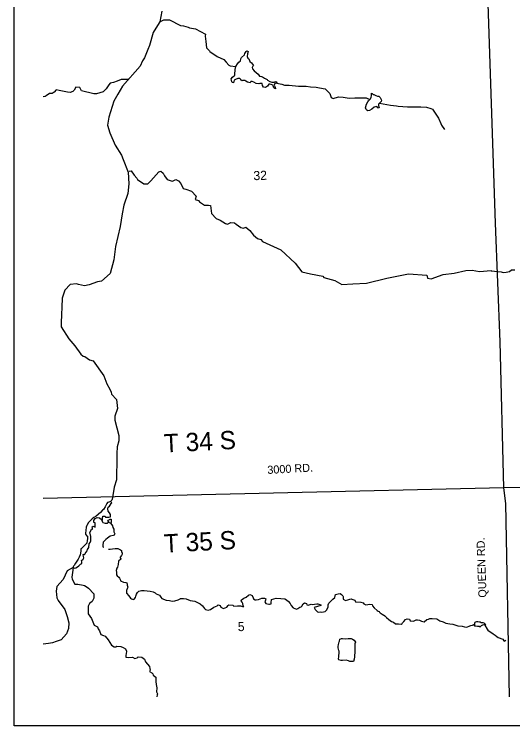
# Model space of a CAD drawing. Extents: x 152.25 to 156.79, y -99.3 to -95.36.
# Drawn here: x 152.253 to 153.072, y -99.243 to -98.073 of the extents above; entities that cross this region are included whole.
import ezdxf

# ---------------------------------------------------------------- set-up
doc = ezdxf.new("R2010")
doc.units = 0
for name, color, linetype in [('PL City Lakes', 7, 'Continuous'), ('PL City Local Rd Street Names', 7, 'Continuous'), ('PL City Local Roads', 7, 'Continuous'), ('PL City Map Border', 7, 'Continuous'), ('PL City Range and TWP Numbers', 7, 'Continuous'), ('PL City Rivers', 7, 'Continuous'), ('PL City Section Lines', 7, 'Continuous'), ('PL CITY TRIBUTARIES', 7, 'Continuous')]:
    doc.layers.add(name, color=color, linetype=linetype)

msp = doc.modelspace()

# ---------------------------------------------------------------- linework, layer by layer
at = {"layer": 'PL City Lakes'}
for points in [[(152.6113, -98.1768), (152.6153, -98.1736), (152.615, -98.1714), (152.615, -98.1695), (152.616, -98.1668), (152.616, -98.164), (152.6166, -98.1592), (152.6196, -98.1549), (152.6216, -98.1522), (152.6248, -98.1501), (152.6249, -98.1466), (152.626, -98.1443), (152.6309, -98.1402), (152.6319, -98.1377), (152.6328, -98.1362), (152.6341, -98.1346), (152.6352, -98.1336), (152.6369, -98.1346), (152.6358, -98.1387), (152.6353, -98.1427), (152.6364, -98.1456), (152.6384, -98.1465), (152.6394, -98.1493), (152.6398, -98.1512), (152.6425, -98.1533), (152.6459, -98.1574), (152.6449, -98.159), (152.6435, -98.161), (152.6445, -98.1632), (152.6469, -98.1662), (152.6502, -98.1692), (152.6534, -98.1719), (152.6556, -98.1752), (152.6589, -98.1759), (152.6609, -98.1765), (152.6638, -98.1783), (152.6682, -98.1808), (152.6688, -98.1819), (152.6727, -98.1839), (152.6759, -98.1849), (152.6764, -98.1849), (152.68, -98.1852), (152.6819, -98.184), (152.6837, -98.1843), (152.6845, -98.1856), (152.6841, -98.1868), (152.6826, -98.1865), (152.681, -98.1871), (152.6801, -98.19), (152.6815, -98.1935), (152.6819, -98.1962), (152.6796, -98.1945), (152.6785, -98.1909), (152.6778, -98.19), (152.6752, -98.1891), (152.6726, -98.1885), (152.6709, -98.1881), (152.6689, -98.1916), (152.6657, -98.1939), (152.6623, -98.193), (152.6609, -98.1906), (152.6602, -98.1875), (152.6564, -98.1875), (152.6546, -98.1879), (152.6505, -98.187), (152.6465, -98.1852), (152.6437, -98.1839), (152.6417, -98.1842), (152.6403, -98.1862), (152.636, -98.1849), (152.6334, -98.1834), (152.6316, -98.1825), (152.6276, -98.1824), (152.6267, -98.1826), (152.6253, -98.1808), (152.6237, -98.1792), (152.6201, -98.1792), (152.6163, -98.1806), (152.6142, -98.1819), (152.6138, -98.1842), (152.6133, -98.1859), (152.6112, -98.1856), (152.6103, -98.1845), (152.6097, -98.182), (152.6094, -98.1796)], [(152.8351, -98.2155), (152.837, -98.2133), (152.8382, -98.2125), (152.839, -98.2114), (152.8393, -98.2097), (152.8398, -98.2077), (152.84, -98.2047), (152.84, -98.2032), (152.8407, -98.2035), (152.8417, -98.2042), (152.8424, -98.2054), (152.8435, -98.2055), (152.847, -98.2068), (152.8495, -98.2078), (152.852, -98.2082), (152.8539, -98.2102), (152.8563, -98.2144), (152.8557, -98.2169), (152.853, -98.2194), (152.8513, -98.2212), (152.8511, -98.224), (152.8521, -98.225), (152.8523, -98.2265), (152.8519, -98.2277), (152.8503, -98.2272), (152.8489, -98.2255), (152.8484, -98.2248), (152.8443, -98.2261), (152.8402, -98.2293), (152.8364, -98.2318), (152.8341, -98.232), (152.832, -98.2313), (152.831, -98.2298), (152.8299, -98.227), (152.8319, -98.2211), (152.8341, -98.2171)], [(152.411, -98.8744), (152.408, -98.8755), (152.406, -98.8762), (152.4049, -98.8775), (152.4019, -98.8833), (152.3993, -98.8873), (152.3977, -98.8886), (152.3943, -98.8925), (152.3871, -98.8986), (152.3834, -98.9008), (152.3809, -98.9028), (152.3773, -98.906), (152.3744, -98.9095), (152.3717, -98.9146), (152.3715, -98.9151), (152.3707, -98.9168), (152.3701, -98.922), (152.3698, -98.9262), (152.3698, -98.9283), (152.3715, -98.9302), (152.3733, -98.9314), (152.3732, -98.936), (152.3723, -98.9386), (152.3721, -98.9427), (152.3714, -98.9434), (152.367, -98.9476), (152.364, -98.951), (152.3634, -98.9514), (152.3622, -98.9523), (152.3623, -98.956), (152.361, -98.962), (152.3592, -98.966), (152.3575, -98.969), (152.3567, -98.971), (152.3531, -98.976), (152.3511, -98.9794), (152.3503, -98.9805), (152.3493, -98.9818), (152.3493, -98.9829), (152.3517, -98.9841), (152.3538, -98.9834), (152.3565, -98.9819), (152.3586, -98.9801), (152.3613, -98.9774), (152.3638, -98.9765), (152.3637, -98.9735), (152.3633, -98.9716), (152.3658, -98.969), (152.3669, -98.9672), (152.3663, -98.9649), (152.3661, -98.9614), (152.3676, -98.9612), (152.3684, -98.9619), (152.3695, -98.96), (152.3724, -98.9553), (152.373, -98.9531), (152.375, -98.9502), (152.3756, -98.9441), (152.3772, -98.9415), (152.3788, -98.9392), (152.3786, -98.9353), (152.3783, -98.9317), (152.378, -98.9289), (152.3772, -98.9278), (152.3767, -98.9252), (152.3793, -98.9215), (152.3795, -98.92), (152.3813, -98.9197), (152.3815, -98.9182), (152.3808, -98.9162), (152.3823, -98.9148), (152.3856, -98.9164), (152.3856, -98.9128), (152.3854, -98.9092), (152.3835, -98.9088), (152.3836, -98.9056), (152.3856, -98.9025), (152.3892, -98.9004), (152.3929, -98.9013), (152.3958, -98.904), (152.3973, -98.9068), (152.3979, -98.9045), (152.3976, -98.9024), (152.3983, -98.8985), (152.4019, -98.8985), (152.4027, -98.8999), (152.4081, -98.9001), (152.4106, -98.8995), (152.4107, -98.8958), (152.4092, -98.8929), (152.407, -98.8905), (152.4063, -98.8865), (152.4068, -98.8836), (152.4094, -98.8823), (152.4103, -98.8803), (152.4119, -98.8779), (152.4128, -98.8763)], [(152.4093, -98.9096), (152.4085, -98.9091), (152.4079, -98.9088), (152.4081, -98.9078), (152.4076, -98.9073), (152.4066, -98.9067), (152.4065, -98.9062), (152.4073, -98.905), (152.4084, -98.9045), (152.4094, -98.9041), (152.4103, -98.9036), (152.4105, -98.9032), (152.4121, -98.9033), (152.4121, -98.9037), (152.4121, -98.9049), (152.4121, -98.9055), (152.4121, -98.9063), (152.412, -98.907), (152.412, -98.9075), (152.4117, -98.9087), (152.4109, -98.9099)], [(153.0095, -99.0737), (153.0102, -99.0727), (153.0114, -99.072), (153.013, -99.0717), (153.0145, -99.0717), (153.0175, -99.0722), (153.0183, -99.0722), (153.0196, -99.0734), (153.0199, -99.0735), (153.0228, -99.0735), (153.0228, -99.0733), (153.0245, -99.074), (153.0264, -99.0752), (153.0271, -99.0758), (153.0269, -99.0769), (153.0259, -99.0774), (153.0253, -99.0773), (153.0247, -99.0766), (153.0237, -99.0771), (153.0223, -99.0778), (153.0201, -99.079), (153.0189, -99.0797), (153.0186, -99.0807), (153.0178, -99.0807), (153.0175, -99.08), (153.017, -99.0797), (153.0139, -99.0798), (153.0112, -99.0795), (153.0095, -99.0792), (153.0091, -99.0786), (153.0097, -99.0761)], [(152.7867, -99.1202), (152.786, -99.1194), (152.785, -99.115), (152.785, -99.1129), (152.7855, -99.1095), (152.786, -99.1075), (152.7869, -99.1053), (152.787, -99.1039), (152.7877, -99.1009), (152.7903, -99.0995), (152.7921, -99.0994), (152.7968, -99.1), (152.8014, -99.0997), (152.8032, -99.0997), (152.806, -99.0995), (152.8067, -99.0996), (152.8089, -99.1007), (152.8111, -99.1024), (152.8133, -99.1057), (152.8125, -99.1084), (152.8126, -99.1128), (152.8126, -99.1186), (152.8126, -99.1224), (152.8117, -99.1276), (152.8117, -99.1296), (152.8113, -99.1333), (152.8105, -99.1374), (152.8083, -99.1373), (152.8063, -99.1376), (152.804, -99.1372), (152.8021, -99.1361), (152.7981, -99.1351), (152.7922, -99.1356), (152.79, -99.1358), (152.7861, -99.1346), (152.7857, -99.1333), (152.786, -99.1293), (152.786, -99.1269), (152.7868, -99.124)]]:
    msp.add_lwpolyline(points, close=True, dxfattribs=at)
at = {"layer": 'PL City Local Roads'}
for points in [[(153.0666, -99.1957), (153.0604, -98.8775), (153.0575, -98.8517), (153.0512, -98.6118), (153.0439, -98.4167), (153.0247, -97.8426), (153.0138, -97.5327), (153.0078, -97.3343), (153.0046, -97.2166), (152.9988, -96.9893), (152.9976, -96.846), (152.9846, -96.2659), (152.9821, -96.1446), (152.9757, -95.8553), (152.9618, -95.4078)], [(156.0879, -98.7836), (155.0754, -98.8055), (155.0741, -98.8054), (155.0725, -98.8051), (155.0709, -98.8045), (155.0689, -98.8031), (155.0679, -98.8024), (155.0625, -98.8006), (155.056, -98.8001), (155.035, -98.8005), (155.0294, -98.8014), (155.0226, -98.8032), (155.0169, -98.805), (155.0125, -98.8058), (155.0052, -98.8066), (154.9968, -98.8068), (154.0641, -98.8287), (153.2716, -98.8485), (153.0575, -98.8517), (152.3, -98.8693)]]:
    msp.add_lwpolyline(points, dxfattribs=at)
at = {"layer": 'PL City Map Border'}
msp.add_lwpolyline([(152.2526, -99.243), (152.2526, -95.3605), (156.1352, -95.3605), (156.1352, -99.243), (152.2526, -99.243)], dxfattribs=at)
at = {"layer": 'PL City Rivers'}
for points in [[(152.4954, -98.0684), (152.4917, -98.0857), (152.4825, -98.1004), (152.4809, -98.1035), (152.4751, -98.1247), (152.472, -98.1312), (152.4665, -98.145), (152.4634, -98.1502), (152.4597, -98.1586), (152.4308, -98.1918), (152.4228, -98.205), (152.4163, -98.2164), (152.4083, -98.2428), (152.4059, -98.2557), (152.4096, -98.2681), (152.4188, -98.2884), (152.4289, -98.3053), (152.4317, -98.3123), (152.44, -98.333), (152.4409, -98.352), (152.4391, -98.3683), (152.4329, -98.3874), (152.4302, -98.4015), (152.4265, -98.4222), (152.4191, -98.4554), (152.4166, -98.4772), (152.4105, -98.4994), (152.396, -98.5123), (152.3896, -98.5135), (152.3757, -98.5181), (152.3683, -98.52), (152.3585, -98.5175), (152.3551, -98.5163), (152.3447, -98.5175), (152.3357, -98.527), (152.3314, -98.5403), (152.3308, -98.555), (152.3302, -98.567), (152.3299, -98.5809), (152.3299, -98.587), (152.3425, -98.607), (152.3523, -98.6187), (152.3622, -98.6322), (152.3659, -98.6356), (152.3687, -98.6362), (152.3763, -98.6415), (152.3822, -98.6433), (152.4, -98.6676), (152.4049, -98.6808), (152.4096, -98.6898), (152.412, -98.6947), (152.4126, -98.6981), (152.4206, -98.7067), (152.4225, -98.7217), (152.4179, -98.734), (152.4182, -98.7408), (152.4246, -98.7657), (152.4243, -98.7747), (152.4216, -98.7845), (152.4212, -98.7956), (152.4212, -98.8017), (152.4209, -98.8389), (152.4169, -98.8506), (152.4155, -98.8611), (152.4136, -98.8703), (152.4131, -98.8724), (152.411, -98.8744)], [(152.3493, -98.9829), (152.3394, -98.9884), (152.333, -99.0026), (152.3228, -99.014), (152.3216, -99.0216), (152.3228, -99.0327), (152.325, -99.037), (152.3357, -99.0518), (152.3397, -99.0635), (152.3422, -99.0739), (152.3419, -99.0832), (152.3388, -99.0918), (152.3299, -99.1019), (152.3213, -99.1044), (152.3154, -99.1065), (152.3087, -99.1078), (152.3, -99.109)]]:
    msp.add_lwpolyline(points, dxfattribs=at)
at = {"layer": 'PL CITY TRIBUTARIES'}
for points in [[(152.4917, -98.0857), (152.4988, -98.0827), (152.5081, -98.0828), (152.5259, -98.092), (152.5311, -98.0922), (152.5385, -98.0948), (152.5408, -98.0957), (152.5507, -98.0974), (152.567, -98.1063), (152.5664, -98.1097), (152.5676, -98.1182), (152.5687, -98.1288), (152.5737, -98.1334), (152.574, -98.1346), (152.5863, -98.1429), (152.5971, -98.148), (152.6008, -98.1522), (152.6051, -98.1569), (152.6077, -98.1583), (152.6166, -98.1592)], [(152.4406, -98.1805), (152.4349, -98.1804), (152.4284, -98.1809), (152.4216, -98.1836), (152.4159, -98.1855), (152.4104, -98.1867), (152.4083, -98.1896), (152.4036, -98.1958), (152.3989, -98.2007), (152.3878, -98.2041), (152.3835, -98.2041), (152.3632, -98.1993), (152.3606, -98.1939), (152.3538, -98.1935), (152.351, -98.1981), (152.3492, -98.2002), (152.3443, -98.2018), (152.3403, -98.2013), (152.3267, -98.1988), (152.3217, -98.1975), (152.3184, -98.2015), (152.3149, -98.2036), (152.3106, -98.2039), (152.3049, -98.2075), (152.3034, -98.2085), (152.3, -98.2093)], [(152.6841, -98.1868), (152.6923, -98.1883), (152.6968, -98.1898), (152.7046, -98.1902), (152.7201, -98.1918), (152.7325, -98.1915), (152.7395, -98.1925), (152.7488, -98.1931), (152.7543, -98.1946), (152.7635, -98.1962), (152.7715, -98.2035), (152.7734, -98.2103), (152.7767, -98.2121), (152.7857, -98.2094), (152.7934, -98.2097), (152.8029, -98.2112), (152.8127, -98.2109), (152.8312, -98.2106), (152.837, -98.2133)], [(152.853, -98.2194), (152.8712, -98.2229), (152.881, -98.2241), (152.8838, -98.2245), (152.8989, -98.2254), (152.9115, -98.2254), (152.921, -98.2254), (152.9302, -98.226), (152.9373, -98.2281), (152.9401, -98.2294), (152.9502, -98.2444), (152.9539, -98.2528), (152.9551, -98.2558), (152.9596, -98.2626)], [(152.4413, -98.3315), (152.4448, -98.3307), (152.4496, -98.3381), (152.4544, -98.3427), (152.4553, -98.345), (152.4657, -98.3523), (152.4725, -98.3523), (152.4773, -98.3473), (152.4816, -98.3423), (152.4902, -98.3323), (152.4937, -98.3316), (152.4974, -98.3347), (152.4997, -98.3392), (152.5039, -98.3453), (152.5123, -98.3476), (152.514, -98.347), (152.518, -98.3452), (152.5229, -98.347), (152.5262, -98.3516), (152.5305, -98.3598), (152.5348, -98.361), (152.5439, -98.3643), (152.5517, -98.3727), (152.5502, -98.3779), (152.5557, -98.3795), (152.5574, -98.3815), (152.5652, -98.387), (152.5717, -98.387), (152.5755, -98.3879), (152.5768, -98.4012), (152.5848, -98.4092), (152.5912, -98.4118), (152.6, -98.4175), (152.6032, -98.4182), (152.6088, -98.4159), (152.6146, -98.4161), (152.6174, -98.4182), (152.6249, -98.4242), (152.6294, -98.425), (152.6335, -98.4233), (152.6398, -98.4288), (152.646, -98.4368), (152.6524, -98.4421), (152.6577, -98.4439), (152.6607, -98.447), (152.6909, -98.4608), (152.7143, -98.4824), (152.7253, -98.4971), (152.7395, -98.5002), (152.7598, -98.5039), (152.7616, -98.5064), (152.7795, -98.5113), (152.7912, -98.5174), (152.809, -98.5168), (152.8318, -98.5156), (152.865, -98.507), (152.9007, -98.5002), (152.9308, -98.5021), (152.932, -98.507), (152.9382, -98.5082), (152.9579, -98.5014), (152.9757, -98.499), (152.9948, -98.4947), (153.0052, -98.4941), (153.0175, -98.4965), (153.0366, -98.4947), (153.0366, -98.4953), (153.0532, -98.4971), (153.0563, -98.4977), (153.0614, -98.4973), (153.0668, -98.4961), (153.0701, -98.4934), (153.0752, -98.4937)], [(152.3973, -98.9068), (152.3983, -98.9091), (152.402, -98.9102), (152.4055, -98.91), (152.4081, -98.9078)], [(152.4109, -98.9099), (152.4129, -98.9125), (152.4139, -98.9146), (152.4149, -98.9173), (152.4164, -98.9196), (152.4163, -98.9223), (152.4164, -98.9242), (152.4179, -98.9277), (152.4169, -98.9298), (152.4151, -98.9302), (152.4105, -98.9313), (152.4062, -98.9347), (152.403, -98.9366), (152.3986, -98.9412), (152.3981, -98.9462), (152.3982, -98.9479), (152.3989, -98.9493), (152.3993, -98.9497)], [(152.4077, -98.9528), (152.4103, -98.9528), (152.4141, -98.9522), (152.4183, -98.9516), (152.4209, -98.9515), (152.4227, -98.9516), (152.4242, -98.9521), (152.4274, -98.9537), (152.429, -98.9548), (152.4291, -98.9567), (152.4302, -98.9591), (152.4303, -98.9599), (152.4301, -98.9607), (152.429, -98.9629), (152.4265, -98.9659), (152.4269, -98.967), (152.428, -98.9682), (152.4277, -98.9694), (152.4241, -98.9726), (152.4233, -98.9777), (152.4221, -98.9825), (152.4211, -98.9837), (152.4203, -98.9878), (152.4207, -98.9904), (152.4205, -98.993), (152.4207, -98.995), (152.4217, -98.9965), (152.4244, -98.9988), (152.4255, -99.0005), (152.4266, -99.0024), (152.4271, -99.0038), (152.4274, -99.0048), (152.4325, -99.0068), (152.4361, -99.0073), (152.4377, -99.0082), (152.4381, -99.0107), (152.4381, -99.0117), (152.4393, -99.0151), (152.439, -99.0164), (152.4377, -99.0194), (152.4371, -99.0203), (152.437, -99.0234), (152.4372, -99.0251), (152.4412, -99.0296), (152.4438, -99.033), (152.4453, -99.0346), (152.4486, -99.0354), (152.4497, -99.0348), (152.4517, -99.0322), (152.4527, -99.0298), (152.4537, -99.0268), (152.4551, -99.0239), (152.4577, -99.0218), (152.4619, -99.0209), (152.4664, -99.0208), (152.4759, -99.0219), (152.4811, -99.0228), (152.4842, -99.0243), (152.4861, -99.026), (152.4913, -99.0285), (152.4936, -99.0316), (152.495, -99.034), (152.5025, -99.0363), (152.508, -99.0372), (152.5121, -99.0381), (152.5166, -99.0374), (152.5223, -99.0361), (152.5253, -99.0344), (152.5259, -99.0338), (152.5308, -99.0339), (152.5352, -99.0345), (152.5418, -99.0373), (152.5495, -99.0384), (152.5529, -99.0401), (152.5583, -99.0428), (152.5619, -99.046), (152.5651, -99.0502), (152.5672, -99.0521), (152.5716, -99.0531), (152.5752, -99.0518), (152.5808, -99.0478), (152.5863, -99.046), (152.5881, -99.0444), (152.5912, -99.0454), (152.592, -99.048), (152.5968, -99.0504), (152.6021, -99.0481), (152.604, -99.0456), (152.6055, -99.0444), (152.612, -99.0448), (152.6138, -99.0464), (152.6197, -99.046), (152.6223, -99.0457), (152.6247, -99.046), (152.6281, -99.0468), (152.6301, -99.0467), (152.6291, -99.0457), (152.6285, -99.0419), (152.6274, -99.0398), (152.6258, -99.0378), (152.6261, -99.0361), (152.6298, -99.0334), (152.6338, -99.0314), (152.6377, -99.0284), (152.6399, -99.0275), (152.6424, -99.0283), (152.6437, -99.0291), (152.6453, -99.0326), (152.6459, -99.0344), (152.6487, -99.0361), (152.6505, -99.0361), (152.6543, -99.0353), (152.6571, -99.0341), (152.6594, -99.0334), (152.6639, -99.0333), (152.6663, -99.0344), (152.6657, -99.0363), (152.6647, -99.0391), (152.6664, -99.042), (152.6712, -99.0433), (152.672, -99.0434), (152.675, -99.0428), (152.675, -99.0412), (152.6757, -99.0357), (152.6794, -99.0341), (152.6831, -99.0334), (152.6907, -99.0336), (152.6974, -99.0343), (152.7, -99.036), (152.7034, -99.0386), (152.706, -99.042), (152.7072, -99.044), (152.708, -99.0454), (152.7112, -99.0492), (152.7167, -99.0514), (152.7189, -99.0505), (152.7219, -99.0482), (152.7241, -99.0473), (152.7255, -99.0463), (152.7273, -99.0428), (152.7299, -99.0409), (152.733, -99.042), (152.7335, -99.0444), (152.736, -99.0446), (152.7408, -99.0434), (152.7423, -99.0435), (152.7499, -99.0428), (152.7517, -99.0425), (152.7564, -99.0442), (152.7566, -99.0454), (152.7455, -99.0484), (152.747, -99.052), (152.7489, -99.0534), (152.7499, -99.0548), (152.7511, -99.0555), (152.7528, -99.0561), (152.7559, -99.056), (152.7582, -99.0561), (152.7635, -99.0554), (152.7659, -99.053), (152.7681, -99.0491), (152.7685, -99.0476), (152.7689, -99.0445), (152.7697, -99.0416), (152.7713, -99.0399), (152.7735, -99.0379), (152.7762, -99.0351), (152.7798, -99.0321), (152.7807, -99.0274), (152.785, -99.0261), (152.7881, -99.0258), (152.7906, -99.0273), (152.7925, -99.0297), (152.7935, -99.0307), (152.7935, -99.0344), (152.7934, -99.035), (152.7972, -99.0372), (152.8012, -99.0361), (152.804, -99.0349), (152.8068, -99.0344), (152.8078, -99.0347), (152.8124, -99.0368), (152.8136, -99.0391), (152.8222, -99.0399), (152.8263, -99.0408), (152.8274, -99.0426), (152.8304, -99.0441), (152.8371, -99.0432), (152.8408, -99.0438), (152.8415, -99.0461), (152.8445, -99.049), (152.8494, -99.0534), (152.8508, -99.0547), (152.8524, -99.0552), (152.8528, -99.0563), (152.854, -99.0576), (152.8588, -99.0604), (152.8596, -99.0606), (152.8619, -99.0624), (152.8645, -99.065), (152.8685, -99.0686), (152.873, -99.0716), (152.8761, -99.0726), (152.8794, -99.0753), (152.8844, -99.0753), (152.8894, -99.0761), (152.8896, -99.0762), (152.891, -99.0737), (152.8929, -99.0715), (152.8956, -99.0681), (152.8987, -99.0675), (152.9024, -99.0678), (152.9034, -99.0707), (152.909, -99.071), (152.9133, -99.0691), (152.9157, -99.0689), (152.9187, -99.0694), (152.9219, -99.071), (152.9263, -99.072), (152.9306, -99.0682), (152.9334, -99.0676), (152.9355, -99.0669), (152.9395, -99.0665), (152.947, -99.0675), (152.9521, -99.0707), (152.9575, -99.0724), (152.9621, -99.0746), (152.9684, -99.0754), (152.9736, -99.0761), (152.9786, -99.0777), (152.9816, -99.0789), (152.9889, -99.0794), (152.9926, -99.0805), (152.9963, -99.081), (153.0016, -99.0789), (153.0032, -99.0782), (153.0059, -99.0776), (153.0089, -99.0762), (153.0097, -99.0761)], [(152.3493, -98.9829), (152.3483, -98.9912), (152.3474, -98.9989), (152.3477, -99.0023), (152.3523, -99.01), (152.357, -99.0103), (152.3659, -99.0118), (152.368, -99.0127), (152.3708, -99.014), (152.3745, -99.0167), (152.3837, -99.0263), (152.3837, -99.033), (152.3806, -99.0389), (152.3763, -99.0419), (152.3742, -99.0466), (152.3739, -99.0521), (152.3742, -99.0589), (152.3794, -99.0666), (152.384, -99.0776), (152.3896, -99.0804), (152.3908, -99.0835), (152.393, -99.0872), (152.3948, -99.093), (152.3991, -99.0945), (152.4019, -99.0955), (152.4071, -99.1018), (152.4099, -99.1061), (152.4125, -99.1107), (152.4169, -99.1135), (152.4196, -99.1133), (152.4214, -99.1124), (152.4277, -99.1128), (152.4317, -99.1141), (152.4357, -99.1165), (152.4369, -99.1205), (152.4368, -99.125), (152.4362, -99.127), (152.436, -99.1301), (152.4403, -99.1308), (152.4471, -99.1304), (152.4509, -99.1325), (152.4549, -99.1316), (152.4566, -99.1296), (152.4622, -99.1302), (152.4665, -99.1335), (152.4686, -99.1382), (152.4748, -99.1456), (152.4757, -99.1491), (152.4758, -99.1518), (152.4752, -99.1538), (152.4788, -99.1562), (152.4802, -99.1578), (152.4812, -99.1599), (152.4855, -99.1631), (152.4854, -99.1704), (152.4857, -99.175), (152.4868, -99.1805), (152.4862, -99.1872), (152.488, -99.1907), (152.4875, -99.192), (152.4871, -99.1957)], [(153.0259, -99.0774), (153.03, -99.0844), (153.0313, -99.0858), (153.0351, -99.0885), (153.0377, -99.09), (153.0401, -99.0918), (153.0432, -99.0941), (153.0458, -99.0961), (153.0481, -99.098), (153.0557, -99.1008), (153.0571, -99.1032), (153.058, -99.1037), (153.0607, -99.1023)]]:
    msp.add_lwpolyline(points, dxfattribs=at)

# ---------------------------------------------------------------- texts
at = {"layer": 'PL City Local Rd Street Names'}
for s, rotation, p in [('3000 RD.', 3.0406, (152.669, -98.8291)), ('QUEEN RD.', 91.9558, (153.029, -99.0322))]:
    msp.add_text(s, height=0.0133, rotation=rotation, dxfattribs=at).set_placement(p)
at = {"layer": 'PL City Range and TWP Numbers'}
for s, rotation, p in [('T 34 S', 2.9386, (152.4993, -98.7939)), ('T 35 S', 2.9432, (152.4993, -98.9585))]:
    msp.add_text(s, height=0.0301, rotation=rotation, dxfattribs=at).set_placement(p)
at = {"layer": 'PL City Section Lines'}
for s, rotation, p in [('32', 1.9209, (152.646, -98.3462)), ('5', 1.9851, (152.6203, -99.0876))]:
    msp.add_text(s, height=0.015, rotation=rotation, dxfattribs=at).set_placement(p)

doc.saveas('drawing.dxf')
